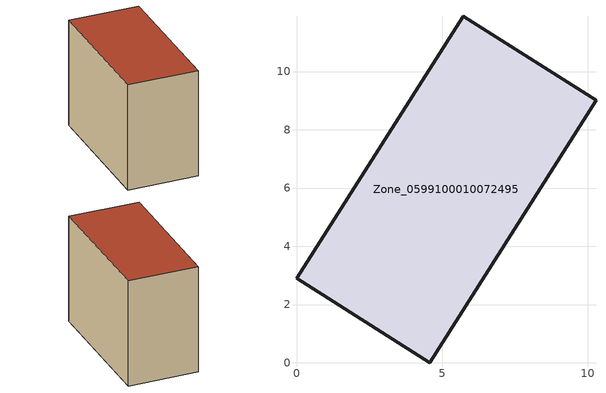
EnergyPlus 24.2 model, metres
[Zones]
Zone_0599100010072495
 floor ground (C_G): 5.72,11.9 10.28,9.02 4.57,0 0,2.9 z1.63
 wall outside (C_F): 10.28,9.02 5.72,11.9 0,2.9 4.57,0 10.28,9.02 z1.63:10.03
 roof outside (C_R): 0,2.9 4.57,0 10.28,9.02 5.72,11.9 z10.03
[BUILDING]
Pand.0599100010072495: North Axis=0; Terrain=City; Loads Convergence Tolerance Value=0.04; Temperature Convergence Tolerance Value=0.4; Solar Distribution=FullExterior; Maximum Number of Warmup Days=25; Minimum Number of Warmup Days=1
[Site:Location]
Rotterdam.The.Hague.AP_ZH_NLD Design_Conditions: Latitude=51.96; Longitude=4.45; Time Zone=1; Elevation=-4.5
[SITE:GROUNDTEMPERATURE:BUILDINGSURFACE]
18, 18, 18, 18, 18, 18, 18, 18, 18, 18, 18, 18
[MATERIAL] Thermal Absorptance=0.9; Solar Absorptance=0.7; Visible Absorptance=0.7
Name | Roughness | Thickness | Conductivity | Density | Specific Heat
G.TI.2006-2014 | MediumSmooth | 0.15 | 0.06 | 540 | 1210
F.TI.2006-2014 | Rough | 0.3 | 0.12 | 1920 | 840
R.TI.2006-2014 | MediumRough | 0.2 | 0.08 | 1500 | 1000
[CONSTRUCTION]
C_G: G.TI.2006-2014
C_F: F.TI.2006-2014
C_R: R.TI.2006-2014
[ZONE]
Zone_0599100010072495: Type=1; Multiplier=1; Ceiling Height=Autocalculate; Volume=Autocalculate; Floor Area=autocalculate; Part of Total Floor Area=Yes
[ZONEINFILTRATION:DESIGNFLOWRATE]
Infil_Zone_0599100010072495: Zone or ZoneList or Space or SpaceList=Zone_0599100010072495; Schedule=AlwaysOn; Design Flow Rate Calculation Method=Flow/Area; Flow Rate per Floor Area=0.0015; Constant Term Coefficient=1; Temperature Term Coefficient=0; Velocity Term Coefficient=0; Velocity Squared Term Coefficient=0
[HVACTEMPLATE:ZONE:IDEALLOADSAIRSYSTEM]
Zone_0599100010072495: Maximum Heating Supply Air Temperature=50; Minimum Cooling Supply Air Temperature=13; Maximum Heating Supply Air Humidity Ratio=0.0156; Minimum Cooling Supply Air Humidity Ratio=0.0077; Heating Limit=NoLimit; Cooling Limit=NoLimit; Dehumidification Control Type=ConstantSensibleHeatRatio; Cooling Sensible Heat Ratio=0.7; Dehumidification Setpoint=60; Humidification Control Type=None; Humidification Setpoint=30; Outdoor Air Method=None; Outdoor Air Flow Rate per Person=0.00944; Outdoor Air Flow Rate per Zone Floor Area=0; Outdoor Air Flow Rate per Zone=0; Demand Controlled Ventilation Type=None; Outdoor Air Economizer Type=NoEconomizer; Heat Recovery Type=None; Sensible Heat Recovery Effectiveness=0.7; Latent Heat Recovery Effectiveness=0.65
[ZONECONTROL:THERMOSTAT]
ThermostatControl_Zone_0599100010072495: Zone or ZoneList=Zone_0599100010072495; Control Type Schedule=DualSetpointControlType; Control 1=Thermostat_Zone_0599100010072495; Temperature Difference Between Cutout And Setpoint=0
[THERMOSTATSETPOINT:DUALSETPOINT]
Thermostat_Zone_0599100010072495: Heating Setpoint Temperature Schedule=HeatingSetpoint_Zone_0599100010072495; Cooling Setpoint Temperature Schedule=CoolingSetpoint_Zone_0599100010072495
[SCHEDULE:COMPACT]
HeatingSetpoint_Zone_0599100010072495: Through: 12/31, For: AllDays, Until: 24:00, 21
CoolingSetpoint_Zone_0599100010072495: Through: 12/31, For: AllDays, Until: 24:00, 24
DualSetpointControlType: Through: 12/31, For: AllDays, Until: 24:00, 4
AlwaysOn: Through: 12/31, For: AllDays, Until: 24:00, 1
